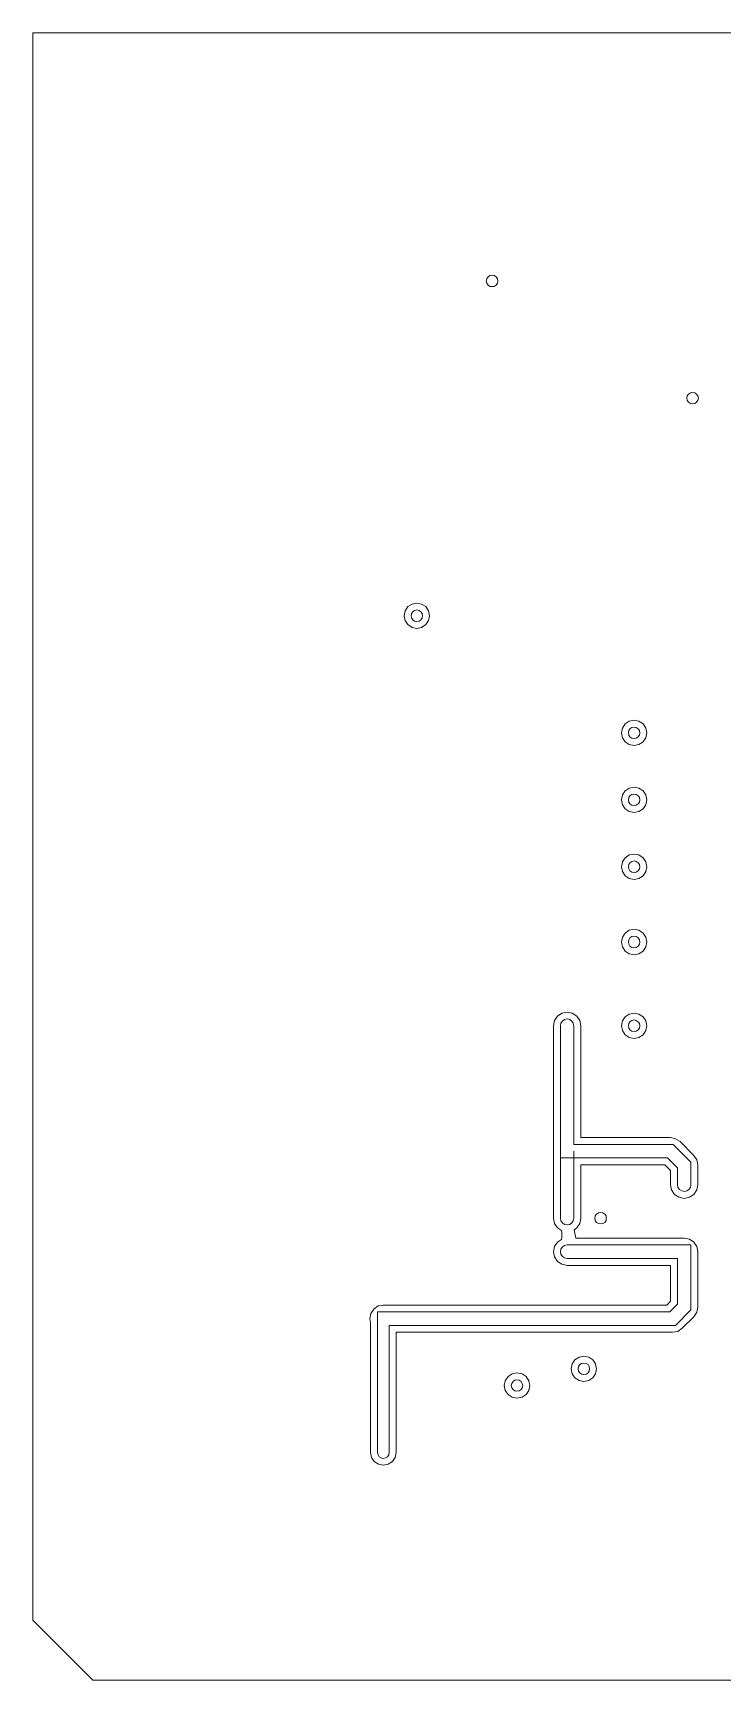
# Model space of a CAD drawing. Header units: millimetres. Extents: x 684.8 to 704.8, y 72.9 to 91.5.
# Drawn here: x 684.85 to 692.63, y 72.93 to 91.53 of the extents above; entities that cross this region are included whole.
import ezdxf

# ---------------------------------------------------------------- set-up
doc = ezdxf.new("R2010")
doc.units = ezdxf.units.MM
doc.header["$LTSCALE"] = 25.4

msp = doc.modelspace()

# ---------------------------------------------------------------- linework, layer by layer
at = {"color": 125, "lineweight": 0}
for p, q in [((684.847, 73.609), (684.847, 91.527)), ((684.847, 91.527), (704.726, 91.527)), ((689.969, 88.726), (689.974, 88.752)), ((689.974, 88.703), (689.969, 88.726)), ((689.974, 88.752), (689.989, 88.773)), ((689.989, 88.681), (689.974, 88.703)), ((689.989, 88.773), (690.008, 88.788)), ((690.008, 88.788), (690.034, 88.791)), ((690.034, 88.791), (690.059, 88.788)), ((690.059, 88.788), (690.079, 88.773)), ((690.079, 88.773), (690.094, 88.752)), ((690.094, 88.703), (690.079, 88.681)), ((690.094, 88.752), (690.099, 88.726)), ((690.099, 88.726), (690.094, 88.703)), ((690.008, 88.666), (689.989, 88.681)), ((690.034, 88.663), (690.008, 88.666)), ((690.059, 88.666), (690.034, 88.663)), ((690.079, 88.681), (690.059, 88.666)), ((692.235, 87.404), (692.238, 87.429)), ((692.238, 87.38), (692.235, 87.404)), ((692.238, 87.429), (692.253, 87.451)), ((692.253, 87.451), (692.275, 87.465)), ((692.275, 87.465), (692.3, 87.469)), ((692.3, 87.469), (692.324, 87.465)), ((692.324, 87.465), (692.345, 87.451)), ((692.345, 87.451), (692.36, 87.429)), ((692.36, 87.429), (692.365, 87.404)), ((692.365, 87.404), (692.36, 87.38)), ((692.253, 87.359), (692.238, 87.38)), ((692.275, 87.344), (692.253, 87.359)), ((692.3, 87.34), (692.275, 87.344)), ((692.324, 87.344), (692.3, 87.34)), ((692.345, 87.359), (692.324, 87.344)), ((692.36, 87.38), (692.345, 87.359)), ((689.052, 85.003), (689.041, 84.949)), ((689.083, 85.051), (689.052, 85.003)), ((689.13, 85.081), (689.083, 85.051)), ((689.119, 84.949), (689.124, 84.974)), ((689.119, 84.949), (689.124, 84.974)), ((689.124, 84.974), (689.139, 84.994)), ((689.124, 84.974), (689.139, 84.994)), ((689.184, 85.092), (689.13, 85.081)), ((689.139, 84.994), (689.159, 85.009)), ((689.139, 84.994), (689.159, 85.009)), ((689.159, 85.009), (689.184, 85.014)), ((689.159, 85.009), (689.184, 85.014)), ((689.239, 85.081), (689.184, 85.092)), ((689.184, 85.014), (689.21, 85.009)), ((689.184, 85.014), (689.21, 85.009)), ((689.21, 85.009), (689.229, 84.994)), ((689.21, 85.009), (689.229, 84.994)), ((689.229, 84.994), (689.244, 84.974)), ((689.229, 84.994), (689.244, 84.974)), ((689.286, 85.051), (689.239, 85.081)), ((689.244, 84.974), (689.249, 84.949)), ((689.244, 84.974), (689.249, 84.949)), ((689.316, 85.003), (689.286, 85.051)), ((689.286, 85.051), (689.286, 85.051)), ((689.327, 84.949), (689.316, 85.003)), ((689.041, 84.949), (689.052, 84.895)), ((689.052, 84.895), (689.083, 84.848)), ((689.083, 84.848), (689.13, 84.817)), ((689.124, 84.924), (689.119, 84.949)), ((689.124, 84.924), (689.119, 84.949)), ((689.139, 84.902), (689.124, 84.924)), ((689.139, 84.902), (689.124, 84.924)), ((689.13, 84.817), (689.184, 84.806)), ((689.159, 84.889), (689.139, 84.902)), ((689.159, 84.889), (689.139, 84.902)), ((689.184, 84.884), (689.159, 84.889)), ((689.184, 84.884), (689.159, 84.889)), ((689.21, 84.889), (689.184, 84.884)), ((689.21, 84.889), (689.184, 84.884)), ((689.184, 84.806), (689.239, 84.817)), ((689.229, 84.902), (689.21, 84.889)), ((689.229, 84.902), (689.21, 84.889)), ((689.244, 84.924), (689.229, 84.902)), ((689.244, 84.924), (689.229, 84.902)), ((689.239, 84.817), (689.286, 84.848)), ((689.249, 84.949), (689.244, 84.924)), ((689.249, 84.949), (689.244, 84.924)), ((689.286, 84.848), (689.316, 84.895)), ((689.316, 84.895), (689.327, 84.949)), ((691.507, 83.681), (691.496, 83.627)), ((691.537, 83.728), (691.507, 83.681)), ((691.585, 83.759), (691.537, 83.728)), ((691.579, 83.652), (691.592, 83.672)), ((691.579, 83.652), (691.592, 83.672)), ((691.639, 83.77), (691.585, 83.759)), ((691.592, 83.672), (691.614, 83.686)), ((691.592, 83.672), (691.614, 83.686)), ((691.614, 83.686), (691.639, 83.692)), ((691.614, 83.686), (691.639, 83.692)), ((691.693, 83.759), (691.639, 83.77)), ((691.639, 83.692), (691.664, 83.686)), ((691.639, 83.692), (691.664, 83.686)), ((691.664, 83.686), (691.684, 83.672)), ((691.664, 83.686), (691.684, 83.672)), ((691.684, 83.672), (691.699, 83.652)), ((691.684, 83.672), (691.699, 83.652)), ((691.74, 83.728), (691.693, 83.759)), ((691.771, 83.681), (691.74, 83.728)), ((691.74, 83.728), (691.74, 83.728)), ((691.782, 83.627), (691.771, 83.681)), ((691.496, 83.627), (691.507, 83.572)), ((691.507, 83.572), (691.537, 83.525)), ((691.537, 83.525), (691.585, 83.494)), ((691.574, 83.627), (691.579, 83.652)), ((691.574, 83.627), (691.579, 83.652)), ((691.579, 83.601), (691.574, 83.627)), ((691.579, 83.601), (691.574, 83.627)), ((691.592, 83.58), (691.579, 83.601)), ((691.592, 83.58), (691.579, 83.601)), ((691.585, 83.494), (691.639, 83.484)), ((691.614, 83.567), (691.592, 83.58)), ((691.614, 83.567), (691.592, 83.58)), ((691.639, 83.561), (691.614, 83.567)), ((691.639, 83.561), (691.614, 83.567)), ((691.664, 83.567), (691.639, 83.561)), ((691.664, 83.567), (691.639, 83.561)), ((691.639, 83.484), (691.693, 83.494)), ((691.684, 83.58), (691.664, 83.567)), ((691.684, 83.58), (691.664, 83.567)), ((691.699, 83.601), (691.684, 83.58)), ((691.699, 83.601), (691.684, 83.58)), ((691.693, 83.494), (691.74, 83.525)), ((691.699, 83.652), (691.704, 83.627)), ((691.699, 83.652), (691.704, 83.627)), ((691.704, 83.627), (691.699, 83.601)), ((691.704, 83.627), (691.699, 83.601)), ((691.74, 83.525), (691.771, 83.572)), ((691.771, 83.572), (691.782, 83.627)), ((691.507, 82.926), (691.496, 82.871)), ((691.537, 82.973), (691.507, 82.926)), ((691.585, 83.003), (691.537, 82.973)), ((691.639, 83.014), (691.585, 83.003)), ((691.592, 82.917), (691.614, 82.931)), ((691.592, 82.917), (691.614, 82.931)), ((691.614, 82.931), (691.639, 82.936)), ((691.614, 82.931), (691.639, 82.936)), ((691.693, 83.003), (691.639, 83.014)), ((691.639, 82.936), (691.664, 82.931)), ((691.639, 82.936), (691.664, 82.931)), ((691.664, 82.931), (691.684, 82.917)), ((691.664, 82.931), (691.684, 82.917)), ((691.74, 82.973), (691.693, 83.003)), ((691.771, 82.926), (691.74, 82.973)), ((691.74, 82.973), (691.74, 82.973)), ((691.782, 82.871), (691.771, 82.926)), ((691.496, 82.871), (691.507, 82.815)), ((691.507, 82.815), (691.537, 82.77)), ((691.537, 82.77), (691.585, 82.739)), ((691.574, 82.871), (691.579, 82.897)), ((691.574, 82.871), (691.579, 82.897)), ((691.579, 82.846), (691.574, 82.871)), ((691.579, 82.846), (691.574, 82.871)), ((691.579, 82.897), (691.592, 82.917)), ((691.579, 82.897), (691.592, 82.917)), ((691.592, 82.824), (691.579, 82.846)), ((691.592, 82.824), (691.579, 82.846)), ((691.585, 82.739), (691.639, 82.728)), ((691.614, 82.811), (691.592, 82.824)), ((691.614, 82.811), (691.592, 82.824)), ((691.639, 82.806), (691.614, 82.811)), ((691.639, 82.806), (691.614, 82.811)), ((691.664, 82.811), (691.639, 82.806)), ((691.664, 82.811), (691.639, 82.806)), ((691.639, 82.728), (691.693, 82.739)), ((691.684, 82.824), (691.664, 82.811)), ((691.684, 82.824), (691.664, 82.811)), ((691.684, 82.917), (691.699, 82.897)), ((691.684, 82.917), (691.699, 82.897)), ((691.699, 82.846), (691.684, 82.824)), ((691.699, 82.846), (691.684, 82.824)), ((691.693, 82.739), (691.74, 82.77)), ((691.699, 82.897), (691.704, 82.871)), ((691.699, 82.897), (691.704, 82.871)), ((691.704, 82.871), (691.699, 82.846)), ((691.704, 82.871), (691.699, 82.846)), ((691.74, 82.77), (691.771, 82.815)), ((691.771, 82.815), (691.782, 82.871)), ((691.537, 82.217), (691.507, 82.17)), ((691.585, 82.248), (691.537, 82.217)), ((691.639, 82.259), (691.585, 82.248)), ((691.614, 82.176), (691.639, 82.181)), ((691.614, 82.176), (691.639, 82.181)), ((691.693, 82.248), (691.639, 82.259)), ((691.639, 82.181), (691.664, 82.176)), ((691.639, 82.181), (691.664, 82.176)), ((691.74, 82.217), (691.693, 82.248)), ((691.771, 82.17), (691.74, 82.217)), ((691.74, 82.217), (691.74, 82.217)), ((691.507, 82.17), (691.496, 82.116)), ((691.496, 82.116), (691.507, 82.06)), ((691.507, 82.06), (691.537, 82.014)), ((691.537, 82.014), (691.585, 81.984)), ((691.574, 82.116), (691.579, 82.139)), ((691.574, 82.116), (691.579, 82.139)), ((691.579, 82.09), (691.574, 82.116)), ((691.579, 82.09), (691.574, 82.116)), ((691.579, 82.139), (691.592, 82.161)), ((691.579, 82.139), (691.592, 82.161)), ((691.592, 82.069), (691.579, 82.09)), ((691.592, 82.069), (691.579, 82.09)), ((691.592, 82.161), (691.614, 82.176)), ((691.592, 82.161), (691.614, 82.176)), ((691.614, 82.054), (691.592, 82.069)), ((691.614, 82.054), (691.592, 82.069)), ((691.639, 82.051), (691.614, 82.054)), ((691.639, 82.051), (691.614, 82.054)), ((691.664, 82.054), (691.639, 82.051)), ((691.664, 82.054), (691.639, 82.051)), ((691.664, 82.176), (691.684, 82.161)), ((691.664, 82.176), (691.684, 82.161)), ((691.684, 82.069), (691.664, 82.054)), ((691.684, 82.069), (691.664, 82.054)), ((691.684, 82.161), (691.699, 82.139)), ((691.684, 82.161), (691.699, 82.139)), ((691.699, 82.09), (691.684, 82.069)), ((691.699, 82.09), (691.684, 82.069)), ((691.693, 81.984), (691.74, 82.014)), ((691.699, 82.139), (691.704, 82.116)), ((691.699, 82.139), (691.704, 82.116)), ((691.704, 82.116), (691.699, 82.09)), ((691.704, 82.116), (691.699, 82.09)), ((691.74, 82.014), (691.771, 82.06)), ((691.782, 82.116), (691.771, 82.17)), ((691.771, 82.06), (691.782, 82.116)), ((691.585, 81.984), (691.639, 81.971)), ((691.639, 81.971), (691.693, 81.984)), ((691.507, 81.321), (691.496, 81.264)), ((691.496, 81.264), (691.507, 81.21)), ((691.537, 81.366), (691.507, 81.321)), ((691.585, 81.398), (691.537, 81.366)), ((691.574, 81.264), (691.579, 81.29)), ((691.574, 81.264), (691.579, 81.29)), ((691.579, 81.241), (691.574, 81.264)), ((691.579, 81.241), (691.574, 81.264)), ((691.579, 81.29), (691.592, 81.311)), ((691.579, 81.29), (691.592, 81.311)), ((691.639, 81.409), (691.585, 81.398)), ((691.592, 81.311), (691.614, 81.326)), ((691.592, 81.311), (691.614, 81.326)), ((691.614, 81.326), (691.639, 81.33)), ((691.614, 81.326), (691.639, 81.33)), ((691.693, 81.398), (691.639, 81.409)), ((691.639, 81.33), (691.664, 81.326)), ((691.639, 81.33), (691.664, 81.326)), ((691.664, 81.326), (691.684, 81.311)), ((691.664, 81.326), (691.684, 81.311)), ((691.684, 81.311), (691.699, 81.29)), ((691.684, 81.311), (691.699, 81.29)), ((691.74, 81.366), (691.693, 81.398)), ((691.699, 81.29), (691.704, 81.264)), ((691.699, 81.29), (691.704, 81.264)), ((691.704, 81.264), (691.699, 81.241)), ((691.704, 81.264), (691.699, 81.241)), ((691.771, 81.321), (691.74, 81.366)), ((691.74, 81.366), (691.74, 81.366)), ((691.782, 81.264), (691.771, 81.321)), ((691.771, 81.21), (691.782, 81.264)), ((691.507, 81.21), (691.537, 81.163)), ((691.537, 81.163), (691.585, 81.132)), ((691.592, 81.219), (691.579, 81.241)), ((691.592, 81.219), (691.579, 81.241)), ((691.585, 81.132), (691.639, 81.121)), ((691.614, 81.205), (691.592, 81.219)), ((691.614, 81.205), (691.592, 81.219)), ((691.639, 81.199), (691.614, 81.205)), ((691.639, 81.199), (691.614, 81.205)), ((691.664, 81.205), (691.639, 81.199)), ((691.664, 81.205), (691.639, 81.199)), ((691.639, 81.121), (691.693, 81.132)), ((691.684, 81.219), (691.664, 81.205)), ((691.684, 81.219), (691.664, 81.205)), ((691.699, 81.241), (691.684, 81.219)), ((691.699, 81.241), (691.684, 81.219)), ((691.693, 81.132), (691.74, 81.163)), ((691.74, 81.163), (691.771, 81.21)), ((690.74, 80.38), (690.729, 80.321)), ((690.729, 80.321), (690.729, 79.565)), ((690.775, 80.429), (690.74, 80.38)), ((690.824, 80.464), (690.775, 80.429)), ((690.813, 80.35), (690.807, 80.321)), ((690.807, 80.321), (690.807, 79.565)), ((690.829, 80.373), (690.813, 80.35)), ((690.883, 80.475), (690.824, 80.464)), ((690.854, 80.391), (690.829, 80.373)), ((690.883, 80.397), (690.854, 80.391)), ((690.941, 80.464), (690.883, 80.475)), ((690.912, 80.391), (690.883, 80.397)), ((690.936, 80.373), (690.912, 80.391)), ((690.952, 80.35), (690.936, 80.373)), ((690.992, 80.429), (690.941, 80.464)), ((690.96, 80.321), (690.952, 80.35)), ((690.96, 80.321), (690.96, 79.565)), ((691.025, 80.38), (690.992, 80.429)), ((690.992, 80.429), (690.992, 80.429)), ((691.037, 80.321), (691.025, 80.38)), ((691.037, 79.565), (691.037, 80.321)), ((691.507, 80.375), (691.496, 80.321)), ((691.496, 80.321), (691.507, 80.266)), ((691.537, 80.422), (691.507, 80.375)), ((691.585, 80.453), (691.537, 80.422)), ((691.574, 80.321), (691.579, 80.346)), ((691.574, 80.321), (691.579, 80.346)), ((691.579, 80.295), (691.574, 80.321)), ((691.579, 80.295), (691.574, 80.321)), ((691.579, 80.346), (691.592, 80.366)), ((691.579, 80.346), (691.592, 80.366)), ((691.639, 80.464), (691.585, 80.453)), ((691.592, 80.366), (691.614, 80.38)), ((691.592, 80.366), (691.614, 80.38)), ((691.614, 80.38), (691.639, 80.386)), ((691.614, 80.38), (691.639, 80.386)), ((691.693, 80.453), (691.639, 80.464)), ((691.639, 80.386), (691.664, 80.38)), ((691.639, 80.386), (691.664, 80.38)), ((691.664, 80.38), (691.684, 80.366)), ((691.664, 80.38), (691.684, 80.366)), ((691.684, 80.366), (691.699, 80.346)), ((691.684, 80.366), (691.699, 80.346)), ((691.74, 80.422), (691.693, 80.453)), ((691.699, 80.346), (691.704, 80.321)), ((691.699, 80.346), (691.704, 80.321)), ((691.704, 80.321), (691.699, 80.295)), ((691.704, 80.321), (691.699, 80.295)), ((691.771, 80.375), (691.74, 80.422)), ((691.74, 80.422), (691.74, 80.422)), ((691.782, 80.321), (691.771, 80.375)), ((691.771, 80.266), (691.782, 80.321)), ((691.507, 80.266), (691.537, 80.219)), ((691.537, 80.219), (691.585, 80.188)), ((691.592, 80.275), (691.579, 80.295)), ((691.592, 80.275), (691.579, 80.295)), ((691.585, 80.188), (691.639, 80.177)), ((691.614, 80.261), (691.592, 80.275)), ((691.614, 80.261), (691.592, 80.275)), ((691.639, 80.255), (691.614, 80.261)), ((691.639, 80.255), (691.614, 80.261)), ((691.664, 80.261), (691.639, 80.255)), ((691.664, 80.261), (691.639, 80.255)), ((691.639, 80.177), (691.693, 80.188)), ((691.684, 80.275), (691.664, 80.261)), ((691.684, 80.275), (691.664, 80.261)), ((691.699, 80.295), (691.684, 80.275)), ((691.699, 80.295), (691.684, 80.275)), ((691.693, 80.188), (691.74, 80.219)), ((691.74, 80.219), (691.771, 80.266)), ((690.729, 79.565), (690.729, 78.904)), ((690.807, 79.565), (690.807, 78.828)), ((690.96, 79.565), (690.96, 78.98)), ((691.037, 79.058), (691.037, 79.565)), ((692.05, 79.058), (691.037, 79.058)), ((692.108, 79.045), (692.05, 79.058)), ((692.159, 79.013), (692.108, 79.045)), ((690.729, 78.904), (690.729, 78.148)), ((690.807, 78.904), (690.807, 78.148)), ((690.96, 78.98), (692.081, 78.98)), ((690.96, 78.904), (690.96, 78.148)), ((692.081, 78.98), (692.28, 78.779)), ((692.315, 78.857), (692.159, 79.013)), ((692.347, 78.808), (692.315, 78.857)), ((690.807, 78.828), (692.017, 78.828)), ((691.037, 78.148), (691.037, 78.75)), ((691.037, 78.75), (691.987, 78.75)), ((691.987, 78.75), (692.05, 78.685)), ((692.017, 78.828), (692.13, 78.717)), ((692.05, 78.685), (692.05, 78.525)), ((692.13, 78.717), (692.13, 78.525)), ((692.28, 78.779), (692.28, 78.525)), ((692.36, 78.748), (692.347, 78.808)), ((692.36, 78.525), (692.36, 78.748)), ((692.05, 78.525), (692.063, 78.467)), ((692.063, 78.467), (692.095, 78.417)), ((692.13, 78.525), (692.135, 78.496)), ((692.135, 78.496), (692.152, 78.473)), ((692.152, 78.473), (692.177, 78.456)), ((692.233, 78.456), (692.258, 78.473)), ((692.258, 78.473), (692.275, 78.496)), ((692.275, 78.496), (692.28, 78.525)), ((692.315, 78.417), (692.347, 78.467)), ((692.347, 78.467), (692.36, 78.525)), ((692.095, 78.417), (692.146, 78.384)), ((692.146, 78.384), (692.206, 78.371)), ((692.177, 78.456), (692.206, 78.451)), ((692.206, 78.451), (692.233, 78.456)), ((692.206, 78.371), (692.264, 78.384)), ((692.264, 78.384), (692.315, 78.417)), ((690.729, 78.148), (690.74, 78.089)), ((690.74, 78.089), (690.775, 78.04)), ((690.807, 78.148), (690.813, 78.119)), ((690.813, 78.119), (690.829, 78.094)), ((690.829, 78.094), (690.854, 78.078)), ((690.912, 78.078), (690.936, 78.094)), ((690.936, 78.094), (690.952, 78.119)), ((690.952, 78.119), (690.96, 78.148)), ((690.992, 78.04), (691.025, 78.089)), ((691.025, 78.089), (691.037, 78.148)), ((691.195, 78.148), (691.2, 78.174)), ((691.2, 78.123), (691.195, 78.148)), ((691.2, 78.174), (691.215, 78.194)), ((691.215, 78.101), (691.2, 78.123)), ((691.215, 78.194), (691.237, 78.208)), ((691.237, 78.089), (691.215, 78.101)), ((691.237, 78.208), (691.26, 78.214)), ((691.26, 78.083), (691.237, 78.089)), ((691.26, 78.214), (691.286, 78.208)), ((691.286, 78.089), (691.26, 78.083)), ((691.286, 78.208), (691.307, 78.194)), ((691.307, 78.101), (691.286, 78.089)), ((691.307, 78.194), (691.322, 78.174)), ((691.322, 78.123), (691.307, 78.101)), ((691.322, 78.174), (691.325, 78.148)), ((691.325, 78.148), (691.322, 78.123)), ((690.775, 78.04), (690.82, 78.009)), ((690.82, 77.909), (690.775, 77.879)), ((690.82, 78.009), (690.824, 77.984)), ((690.824, 77.935), (690.82, 77.909)), ((690.824, 77.984), (690.824, 77.935)), ((690.854, 78.078), (690.883, 78.072)), ((690.883, 78.072), (690.912, 78.078)), ((690.961, 78.018), (690.992, 78.04)), ((690.981, 77.924), (690.961, 78.018)), ((692.206, 77.924), (690.981, 77.924)), ((692.264, 77.913), (692.206, 77.924)), ((692.315, 77.879), (692.264, 77.913)), ((690.74, 77.83), (690.729, 77.77)), ((690.729, 77.77), (690.74, 77.712)), ((690.775, 77.879), (690.74, 77.83)), ((690.813, 77.799), (690.807, 77.77)), ((690.807, 77.77), (690.813, 77.741)), ((690.829, 77.824), (690.813, 77.799)), ((690.813, 77.741), (690.829, 77.717)), ((690.854, 77.841), (690.829, 77.824)), ((690.829, 77.717), (690.854, 77.701)), ((690.883, 77.846), (690.854, 77.841)), ((690.883, 77.846), (691.26, 77.846)), ((691.26, 77.846), (692.28, 77.846)), ((692.28, 77.846), (692.28, 77.114)), ((692.347, 77.83), (692.315, 77.879)), ((692.36, 77.77), (692.347, 77.83)), ((692.36, 77.145), (692.36, 77.77)), ((690.74, 77.712), (690.775, 77.661)), ((690.775, 77.661), (690.824, 77.629)), ((690.824, 77.629), (690.883, 77.616)), ((690.854, 77.701), (690.883, 77.694)), ((690.883, 77.694), (691.26, 77.694)), ((690.883, 77.616), (692.05, 77.616)), ((691.26, 77.694), (692.13, 77.694)), ((692.05, 77.616), (692.05, 77.21)), ((692.13, 77.694), (692.13, 77.177)), ((688.806, 77.168), (688.748, 77.158)), ((692.01, 77.168), (688.806, 77.168)), ((692.05, 77.21), (692.01, 77.168)), ((692.13, 77.177), (692.043, 77.091)), ((688.664, 77.074), (688.652, 77.014)), ((688.652, 77.014), (688.662, 76.966)), ((688.697, 77.123), (688.664, 77.074)), ((688.748, 77.158), (688.697, 77.123)), ((689.561, 77.091), (688.74, 77.091)), ((688.74, 77.091), (688.74, 75.504)), ((690.316, 77.091), (689.561, 77.091)), ((691.072, 77.091), (690.316, 77.091)), ((691.827, 77.091), (691.072, 77.091)), ((692.043, 77.091), (691.827, 77.091)), ((692.28, 77.114), (692.106, 76.938)), ((692.182, 76.906), (692.315, 77.036)), ((692.315, 77.036), (692.347, 77.087)), ((692.347, 77.087), (692.36, 77.145)), ((688.662, 76.966), (688.662, 75.504)), ((689.561, 76.938), (688.873, 76.938)), ((688.873, 76.938), (688.873, 75.504)), ((688.95, 75.504), (688.95, 76.86)), ((688.95, 76.86), (692.074, 76.86)), ((690.316, 76.938), (689.561, 76.938)), ((691.072, 76.938), (690.316, 76.938)), ((691.827, 76.938), (691.072, 76.938)), ((692.106, 76.938), (691.827, 76.938)), ((692.074, 76.86), (692.133, 76.871)), ((692.133, 76.871), (692.182, 76.906)), ((690.94, 76.504), (690.929, 76.447)), ((690.929, 76.447), (690.94, 76.393)), ((690.97, 76.549), (690.94, 76.504)), ((691.017, 76.58), (690.97, 76.549)), ((691.007, 76.447), (691.012, 76.473)), ((691.012, 76.422), (691.007, 76.447)), ((691.012, 76.473), (691.027, 76.495)), ((691.027, 76.402), (691.012, 76.422)), ((691.072, 76.591), (691.017, 76.58)), ((691.027, 76.495), (691.046, 76.507)), ((691.046, 76.507), (691.072, 76.513)), ((691.126, 76.58), (691.072, 76.591)), ((691.072, 76.513), (691.097, 76.507)), ((691.097, 76.507), (691.119, 76.495)), ((691.119, 76.495), (691.132, 76.473)), ((691.132, 76.422), (691.119, 76.402)), ((691.173, 76.549), (691.126, 76.58)), ((691.132, 76.473), (691.137, 76.447)), ((691.137, 76.447), (691.132, 76.422)), ((691.204, 76.504), (691.173, 76.549)), ((691.173, 76.549), (691.173, 76.549)), ((691.215, 76.447), (691.204, 76.504)), ((691.204, 76.393), (691.215, 76.447)), ((690.184, 76.313), (690.173, 76.259)), ((690.173, 76.259), (690.184, 76.205)), ((690.215, 76.36), (690.184, 76.313)), ((690.262, 76.391), (690.215, 76.36)), ((690.251, 76.259), (690.257, 76.284)), ((690.257, 76.234), (690.251, 76.259)), ((690.257, 76.284), (690.271, 76.304)), ((690.271, 76.214), (690.257, 76.234)), ((690.316, 76.402), (690.262, 76.391)), ((690.271, 76.304), (690.293, 76.319)), ((690.293, 76.319), (690.316, 76.324)), ((690.373, 76.391), (690.316, 76.402)), ((690.316, 76.324), (690.342, 76.319)), ((690.342, 76.319), (690.364, 76.304)), ((690.364, 76.304), (690.376, 76.284)), ((690.376, 76.234), (690.364, 76.214)), ((690.418, 76.36), (690.373, 76.391)), ((690.376, 76.284), (690.382, 76.259)), ((690.382, 76.259), (690.376, 76.234)), ((690.449, 76.313), (690.418, 76.36)), ((690.418, 76.36), (690.418, 76.36)), ((690.46, 76.259), (690.449, 76.313)), ((690.449, 76.205), (690.46, 76.259)), ((690.94, 76.393), (690.97, 76.346)), ((690.97, 76.346), (691.017, 76.315)), ((691.017, 76.315), (691.072, 76.304)), ((691.046, 76.388), (691.027, 76.402)), ((691.072, 76.382), (691.046, 76.388)), ((691.097, 76.388), (691.072, 76.382)), ((691.072, 76.304), (691.126, 76.315)), ((691.119, 76.402), (691.097, 76.388)), ((691.126, 76.315), (691.173, 76.346)), ((691.173, 76.346), (691.204, 76.393)), ((690.184, 76.205), (690.215, 76.158)), ((690.215, 76.158), (690.262, 76.127)), ((690.262, 76.127), (690.316, 76.116)), ((690.293, 76.199), (690.271, 76.214)), ((690.316, 76.194), (690.293, 76.199)), ((690.342, 76.199), (690.316, 76.194)), ((690.316, 76.116), (690.373, 76.127)), ((690.364, 76.214), (690.342, 76.199)), ((690.373, 76.127), (690.418, 76.158)), ((690.418, 76.158), (690.449, 76.205)), ((688.662, 75.504), (688.673, 75.447)), ((688.74, 75.504), (688.746, 75.478)), ((688.867, 75.478), (688.873, 75.504)), ((688.94, 75.447), (688.95, 75.504)), ((688.673, 75.447), (688.704, 75.4)), ((688.704, 75.4), (688.751, 75.37)), ((688.76, 75.456), (688.746, 75.478)), ((688.746, 75.478), (688.76, 75.456)), ((688.751, 75.37), (688.806, 75.359)), ((688.76, 75.456), (688.78, 75.442)), ((688.78, 75.442), (688.806, 75.437)), ((688.806, 75.437), (688.831, 75.442)), ((688.806, 75.359), (688.862, 75.37)), ((688.831, 75.442), (688.853, 75.456)), ((688.867, 75.478), (688.853, 75.456)), ((688.853, 75.456), (688.867, 75.478)), ((688.862, 75.37), (688.909, 75.4)), ((688.909, 75.4), (688.94, 75.447)), ((685.523, 72.935), (684.847, 73.609)), ((704.805, 72.935), (685.523, 72.935))]:
    msp.add_line(p, q, dxfattribs=at)

doc.saveas('drawing.dxf')
